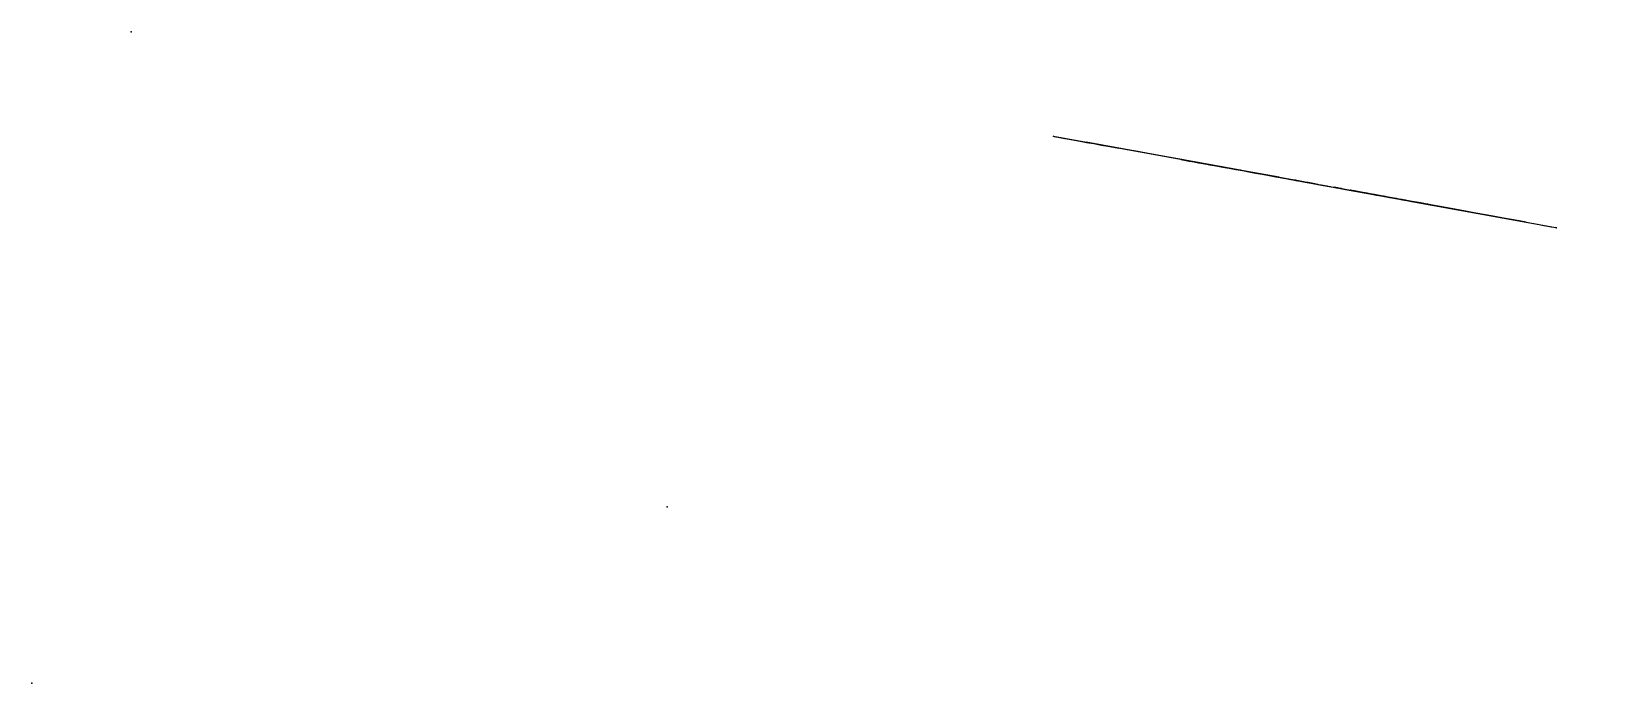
# Model space of a CAD drawing. Header units: inches. Extents: x -2 to 10.1, y -2.2 to 2.7.
import ezdxf

# ---------------------------------------------------------------- set-up
doc = ezdxf.new("R2010")
doc.units = ezdxf.units.IN

# ---------------------------------------------------------------- blocks, each defined once
blk = doc.blocks.new('*U1')
for p, q in [((0.5089513678632442, -0.3076387752358725), (0.08018099619277863, 0.6118622541208969)), ((0.1820673169177436, -0.5451339399744497), (-0.5358351430112352, 0.1727685199545292))]:
    blk.add_line(p, q)
blk.add_arc((0.3326237497484933, -0.4086508608581551), 0.203211393262742, 222.1930742921208, 29.80692570787919)
blk = doc.blocks.new('*U2')
at = {"color": 0, "linetype": 'ByBlock', "lineweight": -2, "transparency": 16777216}
for p, rotation in [((0.8394675003532294, 1.204594344924313), 288), ((1.405047025067164, -0.4261409125193734), 216), ((-1.387186264952643, -0.4811106798852712), 71.99999999999999), ((0.02889931693020348, -1.467963912858181), 144)]:
    blk.add_blockref('*U1', p, dxfattribs=dict(at, rotation=rotation))
blk.add_blockref('*U1', (-0.8862275773979542, 1.170621160338513), dxfattribs=at)
blk = doc.blocks.new('*U3')
for p, q in [((-0.07845820840531519, -0.3656916749081149), (-0.07845820840531519, 0.2872334665027997)), ((0.07845820840531519, -0.3656916749081149), (0.07845820840531519, 0.2872334665027997))]:
    blk.add_line(p, q)
blk.add_arc((0, 0.2872334665027997), 0.07845820840531519, 0, 180)
blk = doc.blocks.new('*U4')
at = {"color": 0, "linetype": 'ByBlock', "lineweight": -2, "transparency": 16777216}
blk.add_blockref('*U3', (3.927234600827622e-17, 0.6413660826226656), dxfattribs=at)
for p, rotation in [((-0.6099753922089819, 0.1981930191460904), 72), ((0.6099753922089819, 0.1981930191460903), 288), ((-0.3769855246861987, -0.5188760604574231), 144), ((0.3769855246861985, -0.5188760604574232), 216)]:
    blk.add_blockref('*U3', p, dxfattribs=dict(at, rotation=rotation))

msp = doc.modelspace()

# ---------------------------------------------------------------- hatches: boundary and pattern name
at = {"true_color": 0xc7c8ca, "extrusion": (0.1786955716324015, 0.9839044123688894, -4.556172684922468e-16)}
h = msp.add_hatch(color=9, dxfattribs=at)
h.dxf.hatch_style = 1
h.paths.add_polyline_path([(-9.778267191311471, 9.233049331962667, 1), (-4.898267191311463, 9.233049331962667, 1)])
h.paths.add_polyline_path([(-6.848410202923155, 8.435679937929352), (-7.232189971895462, 8.963907473385445, -0.1773475499975772), (-7.429316626577396, 8.963907473385445), (-7.81309639554971, 8.435679937929354, -1), (-7.940044443445931, 8.527913093573222), (-7.556264674473617, 9.056140629029311, -0.1773475499975737), (-7.617180160814613, 9.24361921850003), (-8.238148871206398, 9.44538418325067, -1), (-8.189659031715493, 9.594620563972107), (-7.568690321323704, 9.392855599221466, -0.1773475499975669), (-7.409211507641743, 9.508723739677247), (-7.409211507641743, 10.16164888108817, -1), (-7.252295090831112, 10.16164888108817), (-7.252295090831115, 9.508723739677249, -0.1773475499975686), (-7.092816277149154, 9.392855599221464), (-6.471847566757365, 9.5946205639721, -1), (-6.42335772726646, 9.445384183250663), (-7.044326437658249, 9.243619218500028, -0.1773475499975715), (-7.105241923999241, 9.056140629029313), (-6.721462155026931, 8.527913093573218, -1)], flags=16)
at = {"true_color": 0x000000, "extrusion": (0.1786955716324015, 0.9839044123688894, -4.556172684922468e-16)}
h = msp.add_hatch(color=18, dxfattribs=at)
h.dxf.hatch_style = 1
h.paths.add_polyline_path([(-9.047834356276299, 8.295717556415621, 0.2203361136781338), (-7.726365380258789, 7.317207664380392), (-7.532778753100999, 8.31312452456314, -0.8973577843822171), (-7.128727845371852, 8.313124524563147), (-6.969905033516472, 7.31035675564627, 0.2203361136781337), (-5.63093045330843, 8.264772250566729), (-6.518282115197934, 8.756639308573739, -0.897357784382094), (-6.393423518117118, 9.140914557284548), (-5.390655749200164, 8.982091745429148, 0.2203361136781328), (-5.884592924576988, 10.55046285271476), (-6.626593038756218, 9.858536552326772, -0.8973577843821239), (-6.953477089701718, 10.09603171706534), (-6.492555337543567, 11.00064159006677, 0.2203361136781321), (-8.136799880441588, 11.01553274642213), (-7.708029508771126, 10.09603171706535, -0.8973577843823888), (-8.034913559716681, 9.858536552326836), (-8.752816019645604, 10.57643901225576, 0.2203361136781327), (-9.275077857596306, 9.01727114572955), (-8.268083080355755, 9.140914557284546, -0.8973577843821992), (-8.143224483274956, 8.756639308573725)])
h.paths.add_polyline_path([(-7.940044443445924, 8.527913093573229), (-7.556264674473612, 9.056140629029326, -0.1773475499975749), (-7.617180160814607, 9.243619218500044), (-8.238148871206391, 9.445384183250685, -1), (-8.189659031715482, 9.594620563972121), (-7.568690321323691, 9.392855599221479, -0.1773475499975494), (-7.409211507641736, 9.508723739677238, -0.06942959843962997), (-7.409211507641736, 9.53061857064975), (-7.409211507641734, 10.16164888108818, -1), (-7.252295090831103, 10.16164888108818), (-7.252295090831106, 9.508723739677258, -0.1773475499975623), (-7.092816277149151, 9.392855599221477), (-6.471847566757355, 9.594620563972116, -1), (-6.42335772726645, 9.44538418325068), (-7.04432643765824, 9.243619218500042, -0.177347549997574), (-7.105241923999232, 9.056140629029324), (-6.721462155026924, 8.527913093573225, -1), (-6.848410202923148, 8.435679937929358), (-7.232189971895453, 8.963907473385456, -0.1773475499975789), (-7.429316626577391, 8.963907473385456), (-7.813096395549699, 8.435679937929361, -1)], flags=0)
h.paths.add_polyline_path([(-7.940044443445924, 8.527913093573229), (-7.556264674473612, 9.056140629029326, -0.1773475499975749), (-7.617180160814607, 9.243619218500044), (-8.238148871206391, 9.445384183250685, -1), (-8.189659031715482, 9.594620563972121), (-7.568690321323691, 9.392855599221479, -0.1773475499975604), (-7.409211507641736, 9.508723739677258), (-7.409211507641734, 10.16164888108818, -1), (-7.252295090831103, 10.16164888108818), (-7.252295090831106, 9.508723739677258, -0.1773475499975623), (-7.092816277149151, 9.392855599221477), (-6.471847566757355, 9.594620563972116, -1), (-6.42335772726645, 9.44538418325068), (-7.04432643765824, 9.243619218500042, -0.177347549997574), (-7.105241923999232, 9.056140629029324), (-6.721462155026924, 8.527913093573225, -1), (-6.848410202923148, 8.435679937929358), (-7.232189971895453, 8.963907473385456, -0.1773475499975789), (-7.429316626577391, 8.963907473385456), (-7.813096395549699, 8.435679937929361, -1)], flags=16)
at = {"true_color": 0xc7c8ca, "extrusion": (0.1786955716324015, 0.9839044123688894, -4.556172684922468e-16)}
h = msp.add_hatch(color=9, dxfattribs=at)
h.dxf.hatch_style = 1
h.paths.add_polyline_path([(-6.848410202923153, 8.43567993792935, 1), (-6.721462155026932, 8.527913093573218), (-7.105241923999243, 9.056140629029315, 0.1773475499975703), (-7.044326437658247, 9.243619218500028), (-6.423357727266461, 9.445384183250663, 1), (-6.471847566757367, 9.5946205639721), (-7.092816277149153, 9.392855599221464, 0.1773475499975703), (-7.252295090831117, 9.508723739677247), (-7.252295090831113, 10.16164888108817, 1), (-7.409211507641745, 10.16164888108817), (-7.409211507641745, 9.508723739677249, 0.1773475499975662), (-7.568690321323702, 9.392855599221464), (-8.189659031715495, 9.594620563972107, 1), (-8.2381488712064, 9.44538418325067), (-7.617180160814614, 9.24361921850003, 0.1773475499975721), (-7.556264674473619, 9.056140629029313), (-7.940044443445933, 8.527913093573222, 1), (-7.813096395549712, 8.435679937929354), (-7.429316626577398, 8.963907473385445, 0.1773475499975772), (-7.232189971895464, 8.963907473385445)])

# ---------------------------------------------------------------- linework, layer by layer
at = {"extrusion": (0.1786955716324014, 0.9839044123688893, -7.557306733003579e-15)}
for centre, radius, start, end in [((-7.330753299236421, 9.233049331962714, 2.944703614695912), 1.956261284669158, 352.6295408708168, 42.33268516868984), ((-7.330753299236421, 9.233049331962714, 2.944703614695912), 1.956261284669158, 280.6295408708169, 330.3326851686895), ((-7.330753299236421, 9.233049331962714, 2.944703614695912), 1.956261284669158, 64.62954087081705, 114.3326851686898), ((-7.330753299236421, 9.233049331962714, 2.944703614695912), 0.2866218232007817, 321.8865976355057, 2.113402364493985), ((-7.330753299236421, 9.233049331962714, 2.944703614695912), 0.2866218232007817, 33.88659763550578, 74.11340236449402), ((-7.330753299236421, 9.233049331962714, 2.944703614695912), 0.2866218232007817, 249.8865976355057, 290.1134023644939), ((-7.338267191311465, 9.519671155163499, 2.944703614695916), 0.07921828306647423, 352.0567011822469, 7.943298817752887), ((-7.330753299236421, 9.233049331962714, 2.944703614695912), 0.2866218232007817, 105.8865976355057, 146.113402364494), ((-7.330753299236421, 9.519671155163499, 2.944703614695916), 0.07921828306647423, 172.056701182247, 187.9432988177527), ((-7.330753299236421, 9.233049331962714, 2.944703614695912), 0.2866218232007817, 177.8865976355058, 218.1134023644939), ((-7.330753299236421, 9.233049331962714, 2.944703614695912), 1.956261284669158, 208.6295408708169, 258.3326851686898), ((-7.330753299236421, 9.233049331962714, 2.944703614695912), 1.956261284669158, 136.629540870817, 186.3326851686895)]:
    msp.add_arc(centre, radius, start, end, dxfattribs=at)
for p in [(-1.230324843952551, 2.736110520127637), (2.863267083562639, -0.8953779136134088), (-1.990867185568754, -2.244203165808646)]:
    msp.add_point(p)

# ---------------------------------------------------------------- block references
at = {"extrusion": (0.1786955716324014, 0.9839044123688893, -7.557306733003579e-15), "rotation": 359.9999999999999}
for name in ['*U2', '*U4']:
    msp.add_blockref(name, (-7.330753299236422, 9.23304933196272, 2.944703614695908), dxfattribs=at)

doc.saveas('drawing.dxf')
